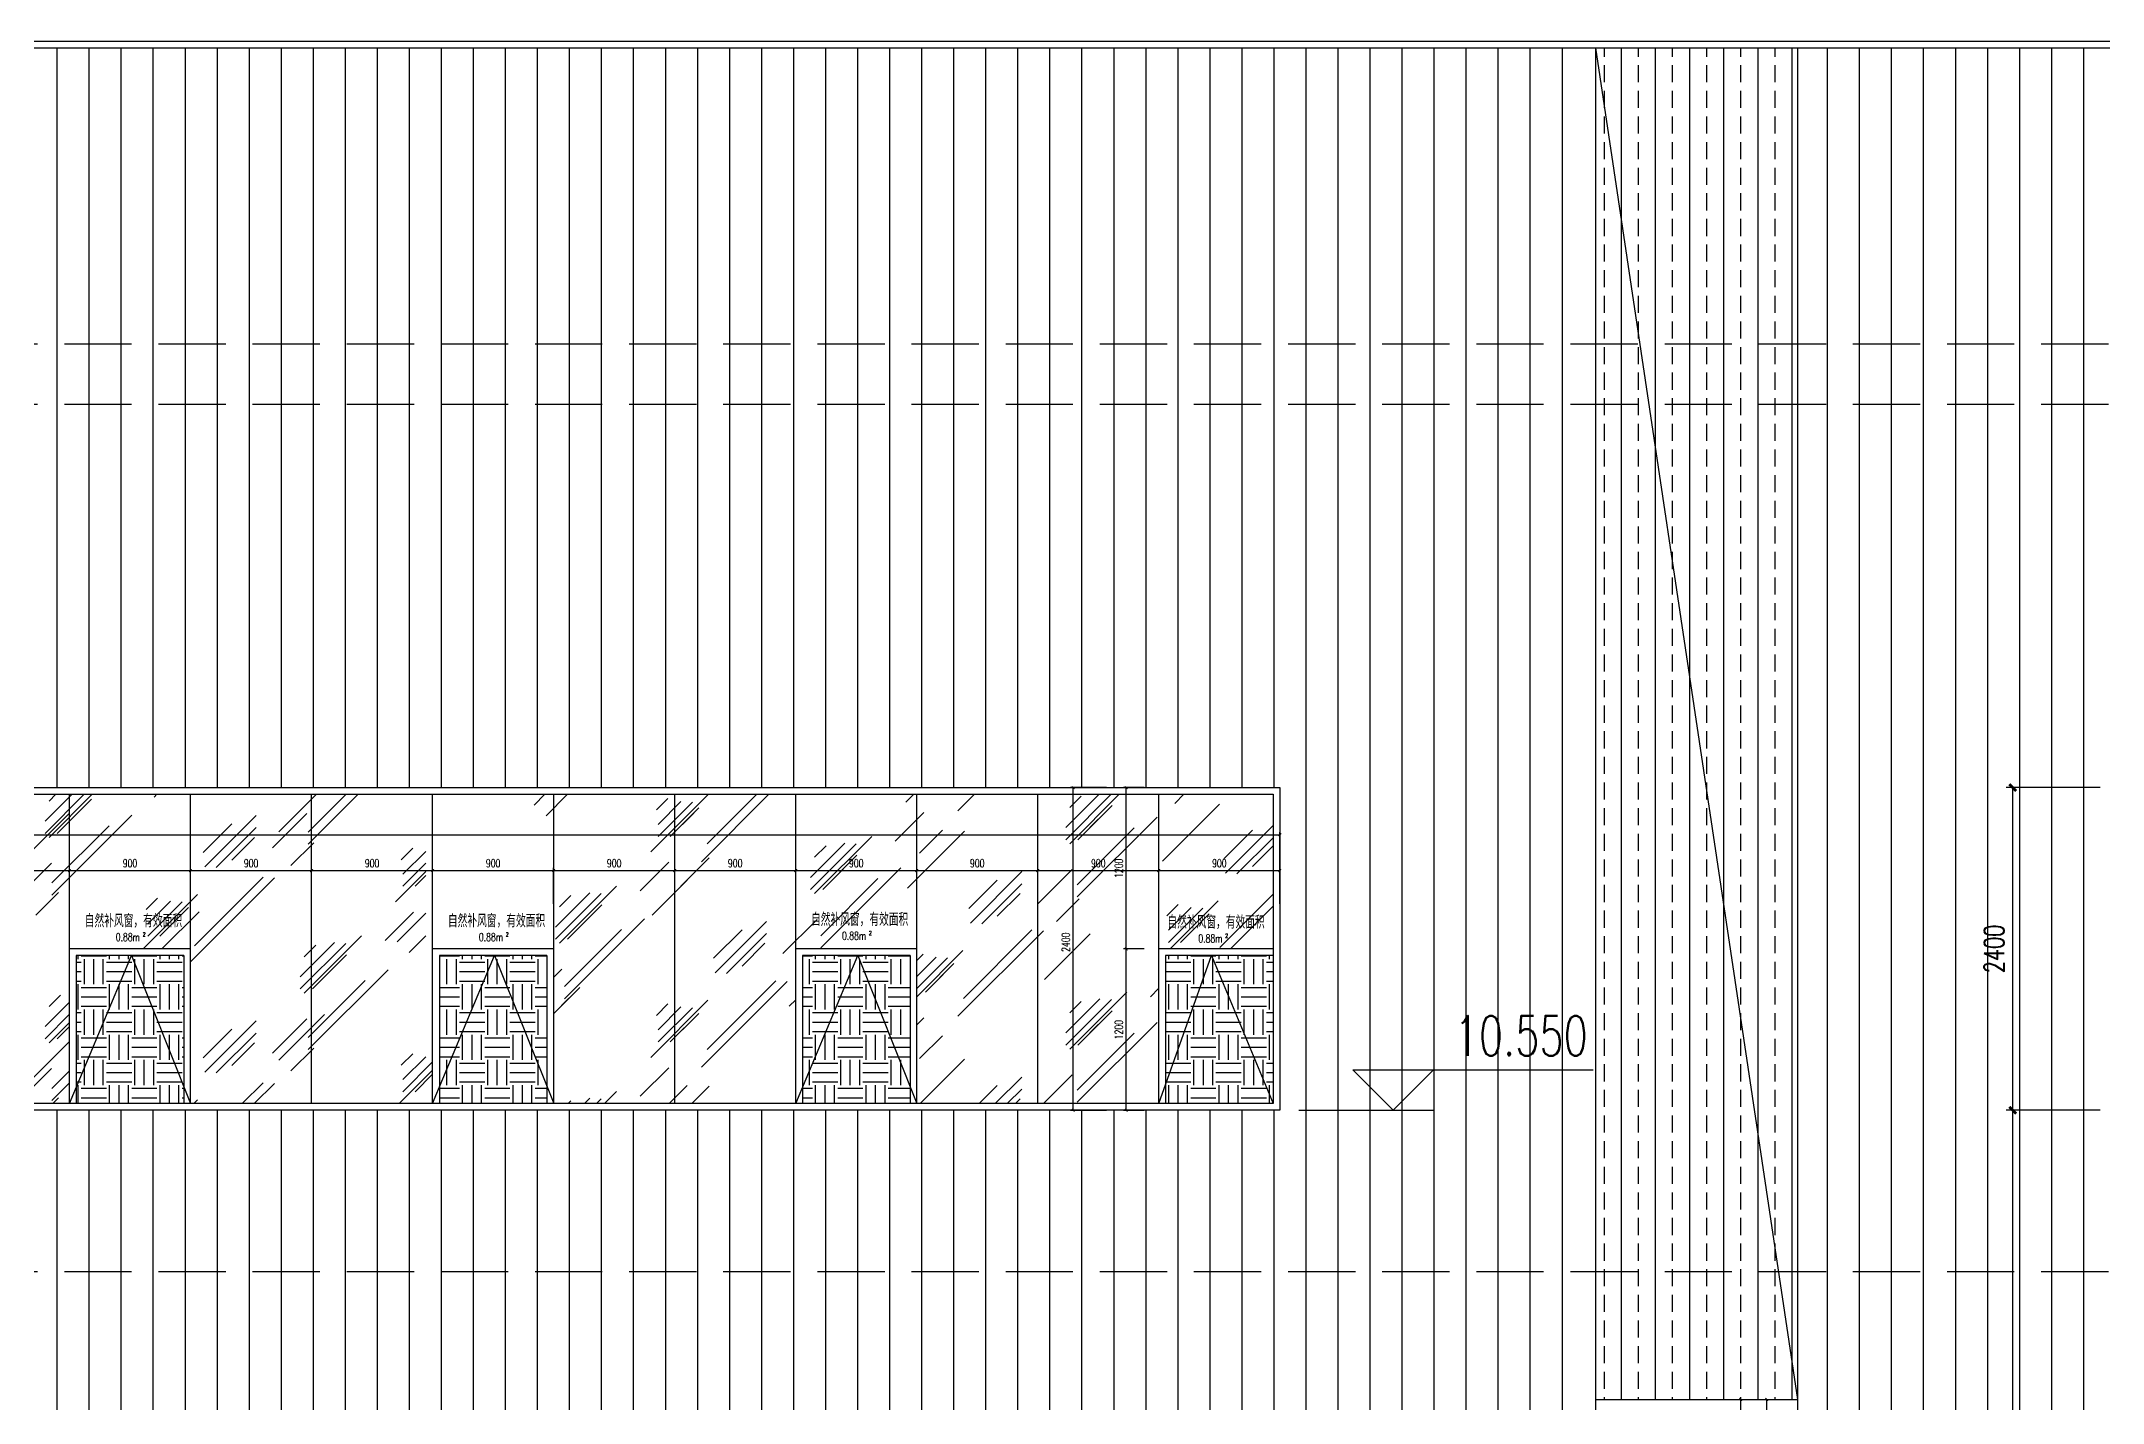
# Model space of a CAD drawing. Extents: x -2377130 to 293730, y -2 to 754590.
# Drawn here: x -117160 to -101831, y 525612 to 535737 of the extents above; entities that cross this region are included whole.
import ezdxf

# ---------------------------------------------------------------- set-up
doc = ezdxf.new("R2010")
doc.units = 0
doc.header["$LTSCALE"] = 1000
doc.header["$MEASUREMENT"] = 0
doc.linetypes.add('__DASH', pattern=[0.35, 0.25, -0.1])
doc.linetypes.add('DOTE', pattern=[2.42, 2, -0.2, 0.02, -0.2])
doc.layers.get('Defpoints').update_dxf_attribs({"color": 210})
for name, color, linetype in [('A-AXIS-DOTE', 14, 'DOTE'), ('A-AXIS-DP', 126, 'Continuous'), ('A-HATCH-2', 251, 'Continuous'), ('A-LIN-V', 9, 'Continuous'), ('A-WINDOW', 140, 'Continuous'), ('A-门窗表显示尺寸', 160, 'Continuous'), ('AS-WALL', 40, 'Continuous'), ('DIM_ELEV', 3, 'Continuous'), ('PUB_TEXT', 7, 'Continuous'), ('SPACE_HATCH', 8, 'Continuous'), ('参考线', 8, 'Continuous')]:
    doc.layers.add(name, color=color, linetype=linetype)
doc.layers.add('A-WALL-HATCH', color=8, linetype='Continuous', lineweight=13)
doc.layers.add('A-加建区域', color=47, linetype='Continuous', plot=False)
doc.styles.add('_TCH_DIM', font='SIMPLEX', dxfattribs={"bigfont": 'GBCBIG'})
doc.styles.add('_TCH_DIM_T3', font='SIMPLEX', dxfattribs={"width": 0.705882, "bigfont": 'GBCBIG'})
doc.styles.add('_TCH_SPACE', font='SIMPLEX', dxfattribs={"height": 5, "bigfont": 'GBCBIG'})
doc.styles.add('A-DIM_T3', font='SIMPLEX', dxfattribs={"width": 0.705882, "bigfont": 'GBCBIG'})
doc.dimstyles.new('_TCH_ARCH&&20', dxfattribs={"dimtxt": 59.5, "dimasz": 20, "dimexe": 20, "dimexo": 20, "dimgap": 25.25, "dimtad": 1, "dimdec": 0, "dimzin": 0, "dimdsep": 46, "dimtxsty": '_TCH_DIM_T3', "dimblk": 'ARCHTICK', "dimcen": 0.09, "dimclrt": 7, "dimazin": 2, "dimtfac": 1, "dimtdec": 0, "dimtix": 1, "dimtmove": 2, "dimatfit": 3, "dimfxl": 0, "dimtolj": 1, "dimtzin": 0, "dimarcsym": 0})
doc.dimstyles.new('A-DIM&&20', dxfattribs={"dimtxt": 59.5, "dimasz": 20, "dimexe": 20, "dimexo": 20, "dimgap": 25.25, "dimtad": 1, "dimdec": 0, "dimzin": 0, "dimdsep": 46, "dimtxsty": 'A-DIM_T3', "dimblk": 'ARCHTICK', "dimcen": 0.09, "dimclrt": 7, "dimazin": 2, "dimtfac": 1, "dimtdec": 0, "dimtix": 1, "dimtmove": 2, "dimatfit": 3, "dimfxl": 0, "dimtolj": 1, "dimtzin": 0, "dimarcsym": 0})
pattern_1 = [(0, (53949.73, -13501.94), (187.5, 187.5), [187.5, -187.5]), (0, (53949.73, -13431.63), (187.5, 187.5), [187.5, -187.5]), (0, (53949.73, -13361.31), (187.5, 187.5), [187.5, -187.5]), (90, (53973.17, -13337.88), (-187.5, 187.5), [187.5, -187.5]), (90, (54043.48, -13337.88), (-187.5, 187.5), [187.5, -187.5]), (90, (54113.8, -13337.88), (-187.5, 187.5), [187.5, -187.5])]

# ---------------------------------------------------------------- blocks, each defined once
blk = doc.blocks.new('_ArchTick')
at = {"color": 0, "linetype": 'ByBlock', "const_width": 0.4}
blk.add_lwpolyline([(-0.5, -0.5), (0.5, 0.5)], dxfattribs=at)
blk = doc.blocks.new('*D1319')
at = {"layer": 'A-门窗表显示尺寸', "color": 0, "lineweight": -2}
for p, q in [((-104673, 525637), (-104503, 525637)), ((-104523, 524537), (-104523, 525637)), ((-104673, 524537), (-104503, 524537))]:
    blk.add_line(p, q, dxfattribs=at)
at = {"layer": 'Defpoints', "color": 0}
for p in [(-104693, 525637), (-104523, 525637), (-104693, 524537)]:
    blk.add_point(p, dxfattribs=at)
at = {"layer": 'A-门窗表显示尺寸', "color": 0, "lineweight": -2, "xscale": 20, "yscale": 20, "zscale": 20}
for p, rotation in [((-104523, 525637), 90), ((-104523, 524537), 270)]:
    blk.add_blockref('_ArchTick', p, dxfattribs=dict(at, rotation=rotation))
at = {"layer": 'A-门窗表显示尺寸', "color": 7, "insert": (-104578, 525087), "char_height": 59.5, "attachment_point": 5, "rotation": 90, "style": '_TCH_DIM_T3'}
blk.add_mtext('\\A1;1100', dxfattribs=at)
blk = doc.blocks.new('*D1320')
at = {"layer": 'A-门窗表显示尺寸', "color": 0, "lineweight": -2}
for p, q in [((-104653, 525637), (-104309, 525637)), ((-104329, 517237), (-104329, 525637)), ((-104653, 517237), (-104309, 517237))]:
    blk.add_line(p, q, dxfattribs=at)
at = {"layer": 'Defpoints', "color": 0}
for p in [(-104673, 525637), (-104329, 525637), (-104673, 517237)]:
    blk.add_point(p, dxfattribs=at)
at = {"layer": 'A-门窗表显示尺寸', "color": 0, "lineweight": -2, "xscale": 20, "yscale": 20, "zscale": 20}
for p, rotation in [((-104329, 525637), 90), ((-104329, 517237), 270)]:
    blk.add_blockref('_ArchTick', p, dxfattribs=dict(at, rotation=rotation))
at = {"layer": 'A-门窗表显示尺寸', "color": 7, "insert": (-104384, 521437), "char_height": 59.5, "attachment_point": 5, "rotation": 90, "style": '_TCH_DIM_T3'}
blk.add_mtext('\\A1;8400', dxfattribs=at)
blk = doc.blocks.new('*D1451')
at = {"layer": 'A-门窗表显示尺寸', "color": 0, "lineweight": -2}
for p, q in [((-128850, 529589), (-128850, 529856)), ((-128850, 529836), (-107950, 529836)), ((-107950, 529589), (-107950, 529856))]:
    blk.add_line(p, q, dxfattribs=at)
at = {"layer": 'Defpoints', "color": 0}
for p in [(-107950, 529836), (-128850, 529569), (-107950, 529569)]:
    blk.add_point(p, dxfattribs=at)
at = {"layer": 'A-门窗表显示尺寸', "color": 0, "lineweight": -2, "xscale": 20, "yscale": 20, "zscale": 20, "rotation": 180}
blk.add_blockref('_ArchTick', (-128850, 529836), dxfattribs=at)
at = {"layer": 'A-门窗表显示尺寸', "color": 0, "lineweight": -2, "xscale": 20, "yscale": 20, "zscale": 20}
blk.add_blockref('_ArchTick', (-107950, 529836), dxfattribs=at)
at = {"layer": 'A-门窗表显示尺寸', "color": 7, "insert": (-118400, 529891), "char_height": 59.5, "attachment_point": 5, "style": 'A-DIM_T3'}
blk.add_mtext('\\A1;20900', dxfattribs=at)
blk = doc.blocks.new('*D1452')
at = {"layer": 'A-门窗表显示尺寸', "color": 0, "lineweight": -2}
for p, q in [((-108960, 528987), (-109113, 528987)), ((-109093, 527787), (-109093, 528987)), ((-108960, 527787), (-109113, 527787))]:
    blk.add_line(p, q, dxfattribs=at)
at = {"layer": 'Defpoints', "color": 0}
for p in [(-109093, 528987), (-108940, 528987), (-108940, 527787)]:
    blk.add_point(p, dxfattribs=at)
at = {"layer": 'A-门窗表显示尺寸', "color": 0, "lineweight": -2, "xscale": 20, "yscale": 20, "zscale": 20}
for p, rotation in [((-109093, 528987), 90), ((-109093, 527787), 270)]:
    blk.add_blockref('_ArchTick', p, dxfattribs=dict(at, rotation=rotation))
at = {"layer": 'A-门窗表显示尺寸', "color": 7, "insert": (-109148, 528387), "char_height": 59.5, "attachment_point": 5, "rotation": 90, "style": 'A-DIM_T3'}
blk.add_mtext('\\A1;1200', dxfattribs=at)
blk = doc.blocks.new('*D1453')
at = {"layer": 'A-门窗表显示尺寸', "color": 0, "lineweight": -2}
for p, q in [((-108960, 530187), (-109113, 530187)), ((-109093, 528987), (-109093, 530187)), ((-108960, 528987), (-109113, 528987))]:
    blk.add_line(p, q, dxfattribs=at)
at = {"layer": 'Defpoints', "color": 0}
for p in [(-109093, 530187), (-108940, 530187), (-108940, 528987)]:
    blk.add_point(p, dxfattribs=at)
at = {"layer": 'A-门窗表显示尺寸', "color": 0, "lineweight": -2, "xscale": 20, "yscale": 20, "zscale": 20}
for p, rotation in [((-109093, 530187), 90), ((-109093, 528987), 270)]:
    blk.add_blockref('_ArchTick', p, dxfattribs=dict(at, rotation=rotation))
at = {"layer": 'A-门窗表显示尺寸', "color": 7, "insert": (-109148, 529587), "char_height": 59.5, "attachment_point": 5, "rotation": 90, "style": 'A-DIM_T3'}
blk.add_mtext('\\A1;1200', dxfattribs=at)
blk = doc.blocks.new('*D1454')
at = {"layer": 'A-门窗表显示尺寸', "color": 0, "lineweight": -2}
for p, q in [((-108850, 529323), (-108850, 529590)), ((-108850, 529570), (-107950, 529570)), ((-107950, 529323), (-107950, 529590))]:
    blk.add_line(p, q, dxfattribs=at)
at = {"layer": 'Defpoints', "color": 0}
for p in [(-107950, 529570), (-108850, 529303), (-107950, 529303)]:
    blk.add_point(p, dxfattribs=at)
at = {"layer": 'A-门窗表显示尺寸', "color": 0, "lineweight": -2, "xscale": 20, "yscale": 20, "zscale": 20, "rotation": 180}
blk.add_blockref('_ArchTick', (-108850, 529570), dxfattribs=at)
at = {"layer": 'A-门窗表显示尺寸', "color": 0, "lineweight": -2, "xscale": 20, "yscale": 20, "zscale": 20}
blk.add_blockref('_ArchTick', (-107950, 529570), dxfattribs=at)
at = {"layer": 'A-门窗表显示尺寸', "color": 7, "insert": (-108400, 529625), "char_height": 59.5, "attachment_point": 5, "style": 'A-DIM_T3'}
blk.add_mtext('\\A1;900', dxfattribs=at)
blk = doc.blocks.new('*D1455')
at = {"layer": 'A-门窗表显示尺寸', "color": 0, "lineweight": -2}
for p, q in [((-109750, 529323), (-109750, 529590)), ((-109750, 529570), (-108850, 529570)), ((-108850, 529323), (-108850, 529590))]:
    blk.add_line(p, q, dxfattribs=at)
at = {"layer": 'Defpoints', "color": 0}
for p in [(-108850, 529570), (-109750, 529303), (-108850, 529303)]:
    blk.add_point(p, dxfattribs=at)
at = {"layer": 'A-门窗表显示尺寸', "color": 0, "lineweight": -2, "xscale": 20, "yscale": 20, "zscale": 20, "rotation": 180}
blk.add_blockref('_ArchTick', (-109750, 529570), dxfattribs=at)
at = {"layer": 'A-门窗表显示尺寸', "color": 0, "lineweight": -2, "xscale": 20, "yscale": 20, "zscale": 20}
blk.add_blockref('_ArchTick', (-108850, 529570), dxfattribs=at)
at = {"layer": 'A-门窗表显示尺寸', "color": 7, "insert": (-109300, 529625), "char_height": 59.5, "attachment_point": 5, "style": 'A-DIM_T3'}
blk.add_mtext('\\A1;900', dxfattribs=at)
blk = doc.blocks.new('*D1456')
at = {"layer": 'A-门窗表显示尺寸', "color": 0, "lineweight": -2}
for p, q in [((-110650, 529323), (-110650, 529590)), ((-110650, 529570), (-109750, 529570)), ((-109750, 529323), (-109750, 529590))]:
    blk.add_line(p, q, dxfattribs=at)
at = {"layer": 'Defpoints', "color": 0}
for p in [(-109750, 529570), (-110650, 529303), (-109750, 529303)]:
    blk.add_point(p, dxfattribs=at)
at = {"layer": 'A-门窗表显示尺寸', "color": 0, "lineweight": -2, "xscale": 20, "yscale": 20, "zscale": 20, "rotation": 180}
blk.add_blockref('_ArchTick', (-110650, 529570), dxfattribs=at)
at = {"layer": 'A-门窗表显示尺寸', "color": 0, "lineweight": -2, "xscale": 20, "yscale": 20, "zscale": 20}
blk.add_blockref('_ArchTick', (-109750, 529570), dxfattribs=at)
at = {"layer": 'A-门窗表显示尺寸', "color": 7, "insert": (-110200, 529625), "char_height": 59.5, "attachment_point": 5, "style": 'A-DIM_T3'}
blk.add_mtext('\\A1;900', dxfattribs=at)
blk = doc.blocks.new('*D1457')
at = {"layer": 'A-门窗表显示尺寸', "color": 0, "lineweight": -2}
for p, q in [((-111550, 529323), (-111550, 529590)), ((-111550, 529570), (-110650, 529570)), ((-110650, 529323), (-110650, 529590))]:
    blk.add_line(p, q, dxfattribs=at)
at = {"layer": 'Defpoints', "color": 0}
for p in [(-110650, 529570), (-111550, 529303), (-110650, 529303)]:
    blk.add_point(p, dxfattribs=at)
at = {"layer": 'A-门窗表显示尺寸', "color": 0, "lineweight": -2, "xscale": 20, "yscale": 20, "zscale": 20, "rotation": 180}
blk.add_blockref('_ArchTick', (-111550, 529570), dxfattribs=at)
at = {"layer": 'A-门窗表显示尺寸', "color": 0, "lineweight": -2, "xscale": 20, "yscale": 20, "zscale": 20}
blk.add_blockref('_ArchTick', (-110650, 529570), dxfattribs=at)
at = {"layer": 'A-门窗表显示尺寸', "color": 7, "insert": (-111100, 529625), "char_height": 59.5, "attachment_point": 5, "style": 'A-DIM_T3'}
blk.add_mtext('\\A1;900', dxfattribs=at)
blk = doc.blocks.new('*D1458')
at = {"layer": 'A-门窗表显示尺寸', "color": 0, "lineweight": -2}
for p, q in [((-112450, 529323), (-112450, 529590)), ((-112450, 529570), (-111550, 529570)), ((-111550, 529323), (-111550, 529590))]:
    blk.add_line(p, q, dxfattribs=at)
at = {"layer": 'Defpoints', "color": 0}
for p in [(-111550, 529570), (-112450, 529303), (-111550, 529303)]:
    blk.add_point(p, dxfattribs=at)
at = {"layer": 'A-门窗表显示尺寸', "color": 0, "lineweight": -2, "xscale": 20, "yscale": 20, "zscale": 20, "rotation": 180}
blk.add_blockref('_ArchTick', (-112450, 529570), dxfattribs=at)
at = {"layer": 'A-门窗表显示尺寸', "color": 0, "lineweight": -2, "xscale": 20, "yscale": 20, "zscale": 20}
blk.add_blockref('_ArchTick', (-111550, 529570), dxfattribs=at)
at = {"layer": 'A-门窗表显示尺寸', "color": 7, "insert": (-112000, 529625), "char_height": 59.5, "attachment_point": 5, "style": 'A-DIM_T3'}
blk.add_mtext('\\A1;900', dxfattribs=at)
blk = doc.blocks.new('*D1459')
at = {"layer": 'A-门窗表显示尺寸', "color": 0, "lineweight": -2}
for p, q in [((-113350, 529323), (-113350, 529590)), ((-113350, 529570), (-112450, 529570)), ((-112450, 529323), (-112450, 529590))]:
    blk.add_line(p, q, dxfattribs=at)
at = {"layer": 'Defpoints', "color": 0}
for p in [(-112450, 529570), (-113350, 529303), (-112450, 529303)]:
    blk.add_point(p, dxfattribs=at)
at = {"layer": 'A-门窗表显示尺寸', "color": 0, "lineweight": -2, "xscale": 20, "yscale": 20, "zscale": 20, "rotation": 180}
blk.add_blockref('_ArchTick', (-113350, 529570), dxfattribs=at)
at = {"layer": 'A-门窗表显示尺寸', "color": 0, "lineweight": -2, "xscale": 20, "yscale": 20, "zscale": 20}
blk.add_blockref('_ArchTick', (-112450, 529570), dxfattribs=at)
at = {"layer": 'A-门窗表显示尺寸', "color": 7, "insert": (-112900, 529625), "char_height": 59.5, "attachment_point": 5, "style": 'A-DIM_T3'}
blk.add_mtext('\\A1;900', dxfattribs=at)
blk = doc.blocks.new('*D1433')
at = {"layer": 'A-门窗表显示尺寸', "color": 0, "lineweight": -2}
for p, q in [((-114250, 529323), (-114250, 529590)), ((-114250, 529570), (-113350, 529570)), ((-113350, 529323), (-113350, 529590))]:
    blk.add_line(p, q, dxfattribs=at)
at = {"layer": 'Defpoints', "color": 0}
for p in [(-113350, 529570), (-114250, 529303), (-113350, 529303)]:
    blk.add_point(p, dxfattribs=at)
at = {"layer": 'A-门窗表显示尺寸', "color": 0, "lineweight": -2, "xscale": 20, "yscale": 20, "zscale": 20, "rotation": 180}
blk.add_blockref('_ArchTick', (-114250, 529570), dxfattribs=at)
at = {"layer": 'A-门窗表显示尺寸', "color": 0, "lineweight": -2, "xscale": 20, "yscale": 20, "zscale": 20}
blk.add_blockref('_ArchTick', (-113350, 529570), dxfattribs=at)
at = {"layer": 'A-门窗表显示尺寸', "color": 7, "insert": (-113800, 529625), "char_height": 59.5, "attachment_point": 5, "style": 'A-DIM_T3'}
blk.add_mtext('\\A1;900', dxfattribs=at)
blk = doc.blocks.new('*D1434')
at = {"layer": 'A-门窗表显示尺寸', "color": 0, "lineweight": -2}
for p, q in [((-115150, 529323), (-115150, 529590)), ((-115150, 529570), (-114250, 529570)), ((-114250, 529323), (-114250, 529590))]:
    blk.add_line(p, q, dxfattribs=at)
at = {"layer": 'Defpoints', "color": 0}
for p in [(-114250, 529570), (-115150, 529303), (-114250, 529303)]:
    blk.add_point(p, dxfattribs=at)
at = {"layer": 'A-门窗表显示尺寸', "color": 0, "lineweight": -2, "xscale": 20, "yscale": 20, "zscale": 20, "rotation": 180}
blk.add_blockref('_ArchTick', (-115150, 529570), dxfattribs=at)
at = {"layer": 'A-门窗表显示尺寸', "color": 0, "lineweight": -2, "xscale": 20, "yscale": 20, "zscale": 20}
blk.add_blockref('_ArchTick', (-114250, 529570), dxfattribs=at)
at = {"layer": 'A-门窗表显示尺寸', "color": 7, "insert": (-114700, 529625), "char_height": 59.5, "attachment_point": 5, "style": 'A-DIM_T3'}
blk.add_mtext('\\A1;900', dxfattribs=at)
blk = doc.blocks.new('*D1435')
at = {"layer": 'A-门窗表显示尺寸', "color": 0, "lineweight": -2}
for p, q in [((-116050, 529323), (-116050, 529590)), ((-116050, 529570), (-115150, 529570)), ((-115150, 529323), (-115150, 529590))]:
    blk.add_line(p, q, dxfattribs=at)
at = {"layer": 'Defpoints', "color": 0}
for p in [(-115150, 529570), (-116050, 529303), (-115150, 529303)]:
    blk.add_point(p, dxfattribs=at)
at = {"layer": 'A-门窗表显示尺寸', "color": 0, "lineweight": -2, "xscale": 20, "yscale": 20, "zscale": 20, "rotation": 180}
blk.add_blockref('_ArchTick', (-116050, 529570), dxfattribs=at)
at = {"layer": 'A-门窗表显示尺寸', "color": 0, "lineweight": -2, "xscale": 20, "yscale": 20, "zscale": 20}
blk.add_blockref('_ArchTick', (-115150, 529570), dxfattribs=at)
at = {"layer": 'A-门窗表显示尺寸', "color": 7, "insert": (-115600, 529625), "char_height": 59.5, "attachment_point": 5, "style": 'A-DIM_T3'}
blk.add_mtext('\\A1;900', dxfattribs=at)
blk = doc.blocks.new('*D1436')
at = {"layer": 'A-门窗表显示尺寸', "color": 0, "lineweight": -2}
for p, q in [((-116950, 529323), (-116950, 529590)), ((-116950, 529570), (-116050, 529570)), ((-116050, 529323), (-116050, 529590))]:
    blk.add_line(p, q, dxfattribs=at)
at = {"layer": 'Defpoints', "color": 0}
for p in [(-116050, 529570), (-116950, 529303), (-116050, 529303)]:
    blk.add_point(p, dxfattribs=at)
at = {"layer": 'A-门窗表显示尺寸', "color": 0, "lineweight": -2, "xscale": 20, "yscale": 20, "zscale": 20, "rotation": 180}
blk.add_blockref('_ArchTick', (-116950, 529570), dxfattribs=at)
at = {"layer": 'A-门窗表显示尺寸', "color": 0, "lineweight": -2, "xscale": 20, "yscale": 20, "zscale": 20}
blk.add_blockref('_ArchTick', (-116050, 529570), dxfattribs=at)
at = {"layer": 'A-门窗表显示尺寸', "color": 7, "insert": (-116500, 529625), "char_height": 59.5, "attachment_point": 5, "style": 'A-DIM_T3'}
blk.add_mtext('\\A1;900', dxfattribs=at)
blk = doc.blocks.new('*D1437')
at = {"layer": 'A-门窗表显示尺寸', "color": 0, "lineweight": -2}
for p, q in [((-117850, 529323), (-117850, 529590)), ((-117850, 529570), (-116950, 529570)), ((-116950, 529323), (-116950, 529590))]:
    blk.add_line(p, q, dxfattribs=at)
at = {"layer": 'Defpoints', "color": 0}
for p in [(-116950, 529570), (-117850, 529303), (-116950, 529303)]:
    blk.add_point(p, dxfattribs=at)
at = {"layer": 'A-门窗表显示尺寸', "color": 0, "lineweight": -2, "xscale": 20, "yscale": 20, "zscale": 20, "rotation": 180}
blk.add_blockref('_ArchTick', (-117850, 529570), dxfattribs=at)
at = {"layer": 'A-门窗表显示尺寸', "color": 0, "lineweight": -2, "xscale": 20, "yscale": 20, "zscale": 20}
blk.add_blockref('_ArchTick', (-116950, 529570), dxfattribs=at)
at = {"layer": 'A-门窗表显示尺寸', "color": 7, "insert": (-117400, 529625), "char_height": 59.5, "attachment_point": 5, "style": 'A-DIM_T3'}
blk.add_mtext('\\A1;900', dxfattribs=at)
blk = doc.blocks.new('*D1450')
at = {"layer": 'A-门窗表显示尺寸', "color": 0, "lineweight": -2}
for p, q in [((-109240, 530187), (-109507, 530187)), ((-109487, 527787), (-109487, 530187)), ((-109240, 527787), (-109507, 527787))]:
    blk.add_line(p, q, dxfattribs=at)
at = {"layer": 'Defpoints', "color": 0}
for p in [(-109487, 530187), (-109220, 530187), (-109220, 527787)]:
    blk.add_point(p, dxfattribs=at)
at = {"layer": 'A-门窗表显示尺寸', "color": 0, "lineweight": -2, "xscale": 20, "yscale": 20, "zscale": 20}
for p, rotation in [((-109487, 530187), 90), ((-109487, 527787), 270)]:
    blk.add_blockref('_ArchTick', p, dxfattribs=dict(at, rotation=rotation))
at = {"layer": 'A-门窗表显示尺寸', "color": 7, "insert": (-109542, 529037), "char_height": 59.5, "attachment_point": 5, "rotation": 90, "style": 'A-DIM_T3'}
blk.add_mtext('\\A1;2400', dxfattribs=at)

msp = doc.modelspace()

# ---------------------------------------------------------------- linework, layer by layer
at = {"layer": 'A-AXIS-DOTE', "color": 8, "linetype": '__DASH', "ltscale": 2}
for p, q in [((-252788.4, 535737.5), (-54309.8, 535737.5)), ((-252788.4, 533487.5), (-54309.8, 533487.5)), ((-252788.4, 533037.5), (-54309.8, 533037.5))]:
    msp.add_line(p, q, dxfattribs=at)
at = {"layer": 'A-AXIS-DP', "color": 8}
for p, q in [((-101849.3, 530187.5), (-102550, 530187.5)), ((-102500, 527787.5), (-102500, 530187.5)), ((-101849.3, 527787.5), (-102550, 527787.5)), ((-101849.3, 527787.5), (-102550, 527787.5)), ((-102500, 519637.5), (-102500, 527787.5))]:
    msp.add_line(p, q, dxfattribs=at)
at = {"layer": 'A-HATCH-2', "color": 8, "linetype": 'Continuous'}
for p, q in [((-117041.2, 519637.5), (-117041.2, 535687.5)), ((-116803.1, 519637.5), (-116803.1, 535687.5)), ((-116565, 519637.5), (-116565, 535687.5)), ((-116326.9, 519637.5), (-116326.9, 535687.5)), ((-116088.7, 519637.5), (-116088.7, 535687.5)), ((-115850.6, 519637.5), (-115850.6, 535687.5)), ((-115612.5, 519637.5), (-115612.5, 535687.5)), ((-115374.4, 519637.5), (-115374.4, 535687.5)), ((-115136.2, 519637.5), (-115136.2, 535687.5)), ((-114898.1, 519637.5), (-114898.1, 535687.5)), ((-114660, 519637.5), (-114660, 535687.5)), ((-114421.9, 519637.5), (-114421.9, 535687.5)), ((-114183.7, 519637.5), (-114183.7, 535687.5)), ((-113945.6, 519637.5), (-113945.6, 535687.5)), ((-113707.5, 519637.5), (-113707.5, 535687.5)), ((-113469.4, 519637.5), (-113469.4, 535687.5)), ((-113231.2, 519637.5), (-113231.2, 535687.5)), ((-112993.1, 519637.5), (-112993.1, 535687.5)), ((-112755, 519637.5), (-112755, 535687.5)), ((-112516.9, 519637.5), (-112516.9, 535687.5)), ((-112278.7, 519637.5), (-112278.7, 535687.5)), ((-112040.6, 519637.5), (-112040.6, 535687.5)), ((-111802.5, 519637.5), (-111802.5, 535687.5)), ((-111564.4, 519637.5), (-111564.4, 535687.5)), ((-111326.2, 519637.5), (-111326.2, 535687.5)), ((-111088.1, 519637.5), (-111088.1, 535687.5)), ((-110850, 519637.5), (-110850, 535687.5)), ((-110611.9, 519637.5), (-110611.9, 535687.5)), ((-110373.7, 519637.5), (-110373.7, 535687.5)), ((-110135.6, 519637.5), (-110135.6, 535687.5)), ((-109897.5, 519637.5), (-109897.5, 535687.5)), ((-109659.4, 519637.5), (-109659.4, 535687.5)), ((-109421.2, 519637.5), (-109421.2, 535687.5)), ((-109183.1, 519637.5), (-109183.1, 535687.5)), ((-108945, 519637.5), (-108945, 535687.5)), ((-108706.9, 519637.5), (-108706.9, 535687.5)), ((-108468.7, 519637.5), (-108468.7, 535687.5)), ((-108230.6, 519637.5), (-108230.6, 535687.5)), ((-107992.5, 519637.5), (-107992.5, 535687.5)), ((-107754.4, 517237.5), (-107754.4, 535687.5)), ((-107516.2, 517237.5), (-107516.2, 535687.5)), ((-107278.1, 517237.5), (-107278.1, 535687.5)), ((-107040, 517237.5), (-107040, 535687.5)), ((-106801.9, 517237.5), (-106801.9, 535687.5)), ((-106563.7, 517237.5), (-106563.7, 535687.5)), ((-106325.6, 517237.5), (-106325.6, 535687.5)), ((-106087.5, 517237.5), (-106087.5, 535687.5)), ((-105849.4, 517237.5), (-105849.4, 535687.5)), ((-105537, 535622.5), (-105537, 535687.5)), ((-105410, 525637.5), (-105410, 535687.5)), ((-105283, 535622.5), (-105283, 535687.5)), ((-105156, 525637.5), (-105156, 535687.5)), ((-105029, 535622.5), (-105029, 535687.5)), ((-104902, 525637.5), (-104902, 535687.5)), ((-104775, 535622.5), (-104775, 535687.5)), ((-104648, 525637.5), (-104648, 535687.5)), ((-104521, 535622.5), (-104521, 535687.5)), ((-104394, 525637.5), (-104394, 535687.5)), ((-104267, 535622.5), (-104267, 535687.5)), ((-104140, 525637.5), (-104140, 535687.5)), ((-103877, 517237.5), (-103877, 535687.5)), ((-103638.8, 517237.5), (-103638.8, 535687.5)), ((-103400.7, 517237.5), (-103400.7, 535687.5)), ((-103162.6, 517237.5), (-103162.6, 535687.5)), ((-102924.5, 517237.5), (-102924.5, 535687.5)), ((-102686.3, 517237.5), (-102686.3, 535687.5)), ((-102448.2, 517237.5), (-102448.2, 535687.5)), ((-102210.1, 517237.5), (-102210.1, 535687.5)), ((-101972, 517237.5), (-101972, 535687.5)), ((-105537, 535432), (-105537, 535559)), ((-105283, 535432), (-105283, 535559)), ((-105029, 535432), (-105029, 535559)), ((-104775, 535432), (-104775, 535559)), ((-104521, 535432), (-104521, 535559)), ((-104267, 535432), (-104267, 535559)), ((-105537, 535241.5), (-105537, 535368.5)), ((-105283, 535241.5), (-105283, 535368.5)), ((-105029, 535241.5), (-105029, 535368.5)), ((-104775, 535241.5), (-104775, 535368.5)), ((-104521, 535241.5), (-104521, 535368.5)), ((-104267, 535241.5), (-104267, 535368.5)), ((-105537, 535051), (-105537, 535178)), ((-105283, 535051), (-105283, 535178)), ((-105029, 535051), (-105029, 535178)), ((-104775, 535051), (-104775, 535178)), ((-104521, 535051), (-104521, 535178)), ((-104267, 535051), (-104267, 535178)), ((-105537, 534860.5), (-105537, 534987.5)), ((-105283, 534860.5), (-105283, 534987.5)), ((-105029, 534860.5), (-105029, 534987.5)), ((-104775, 534860.5), (-104775, 534987.5)), ((-104521, 534860.5), (-104521, 534987.5)), ((-104267, 534860.5), (-104267, 534987.5)), ((-105537, 534670), (-105537, 534797)), ((-105283, 534670), (-105283, 534797)), ((-105029, 534670), (-105029, 534797)), ((-104775, 534670), (-104775, 534797)), ((-104521, 534670), (-104521, 534797)), ((-104267, 534670), (-104267, 534797)), ((-105537, 534479.5), (-105537, 534606.5)), ((-105283, 534479.5), (-105283, 534606.5)), ((-105029, 534479.5), (-105029, 534606.5)), ((-104775, 534479.5), (-104775, 534606.5)), ((-104521, 534479.5), (-104521, 534606.5)), ((-104267, 534479.5), (-104267, 534606.5)), ((-105537, 534289), (-105537, 534416)), ((-105283, 534289), (-105283, 534416)), ((-105029, 534289), (-105029, 534416)), ((-104775, 534289), (-104775, 534416)), ((-104521, 534289), (-104521, 534416)), ((-104267, 534289), (-104267, 534416)), ((-105537, 534098.5), (-105537, 534225.5)), ((-105283, 534098.5), (-105283, 534225.5)), ((-105029, 534098.5), (-105029, 534225.5)), ((-104775, 534098.5), (-104775, 534225.5)), ((-104521, 534098.5), (-104521, 534225.5)), ((-104267, 534098.5), (-104267, 534225.5)), ((-105537, 533908), (-105537, 534035)), ((-105283, 533908), (-105283, 534035)), ((-105029, 533908), (-105029, 534035)), ((-104775, 533908), (-104775, 534035)), ((-104521, 533908), (-104521, 534035)), ((-104267, 533908), (-104267, 534035)), ((-105537, 533717.5), (-105537, 533844.5)), ((-105283, 533717.5), (-105283, 533844.5)), ((-105029, 533717.5), (-105029, 533844.5)), ((-104775, 533717.5), (-104775, 533844.5)), ((-104521, 533717.5), (-104521, 533844.5)), ((-104267, 533717.5), (-104267, 533844.5)), ((-105537, 533527), (-105537, 533654)), ((-105283, 533527), (-105283, 533654)), ((-105029, 533527), (-105029, 533654)), ((-104775, 533527), (-104775, 533654)), ((-104521, 533527), (-104521, 533654)), ((-104267, 533527), (-104267, 533654)), ((-105537, 533336.5), (-105537, 533463.5)), ((-105283, 533336.5), (-105283, 533463.5)), ((-105029, 533336.5), (-105029, 533463.5)), ((-104775, 533336.5), (-104775, 533463.5)), ((-104521, 533336.5), (-104521, 533463.5)), ((-104267, 533336.5), (-104267, 533463.5)), ((-105537, 533146), (-105537, 533273)), ((-105283, 533146), (-105283, 533273)), ((-105029, 533146), (-105029, 533273)), ((-104775, 533146), (-104775, 533273)), ((-104521, 533146), (-104521, 533273)), ((-104267, 533146), (-104267, 533273)), ((-105537, 532955.5), (-105537, 533082.5)), ((-105283, 532955.5), (-105283, 533082.5)), ((-105029, 532955.5), (-105029, 533082.5)), ((-104775, 532955.5), (-104775, 533082.5)), ((-104521, 532955.5), (-104521, 533082.5)), ((-104267, 532955.5), (-104267, 533082.5)), ((-105537, 532765), (-105537, 532892)), ((-105283, 532765), (-105283, 532892)), ((-105029, 532765), (-105029, 532892)), ((-104775, 532765), (-104775, 532892)), ((-104521, 532765), (-104521, 532892)), ((-104267, 532765), (-104267, 532892)), ((-105537, 532574.5), (-105537, 532701.5)), ((-105283, 532574.5), (-105283, 532701.5)), ((-105029, 532574.5), (-105029, 532701.5)), ((-104775, 532574.5), (-104775, 532701.5)), ((-104521, 532574.5), (-104521, 532701.5)), ((-104267, 532574.5), (-104267, 532701.5)), ((-105537, 532384), (-105537, 532511)), ((-105283, 532384), (-105283, 532511)), ((-105029, 532384), (-105029, 532511)), ((-104775, 532384), (-104775, 532511)), ((-104521, 532384), (-104521, 532511)), ((-104267, 532384), (-104267, 532511)), ((-105537, 532193.5), (-105537, 532320.5)), ((-105283, 532193.5), (-105283, 532320.5)), ((-105029, 532193.5), (-105029, 532320.5)), ((-104775, 532193.5), (-104775, 532320.5)), ((-104521, 532193.5), (-104521, 532320.5)), ((-104267, 532193.5), (-104267, 532320.5)), ((-105537, 532003), (-105537, 532130)), ((-105283, 532003), (-105283, 532130)), ((-105029, 532003), (-105029, 532130)), ((-104775, 532003), (-104775, 532130)), ((-104521, 532003), (-104521, 532130)), ((-104267, 532003), (-104267, 532130)), ((-105537, 531812.5), (-105537, 531939.5)), ((-105283, 531812.5), (-105283, 531939.5)), ((-105029, 531812.5), (-105029, 531939.5)), ((-104775, 531812.5), (-104775, 531939.5)), ((-104521, 531812.5), (-104521, 531939.5)), ((-104267, 531812.5), (-104267, 531939.5)), ((-105537, 531622), (-105537, 531749)), ((-105283, 531622), (-105283, 531749)), ((-105029, 531622), (-105029, 531749)), ((-104775, 531622), (-104775, 531749)), ((-104521, 531622), (-104521, 531749)), ((-104267, 531622), (-104267, 531749)), ((-105537, 531431.5), (-105537, 531558.5)), ((-105283, 531431.5), (-105283, 531558.5)), ((-105029, 531431.5), (-105029, 531558.5)), ((-104775, 531431.5), (-104775, 531558.5)), ((-104521, 531431.5), (-104521, 531558.5)), ((-104267, 531431.5), (-104267, 531558.5)), ((-105537, 531241), (-105537, 531368)), ((-105283, 531241), (-105283, 531368)), ((-105029, 531241), (-105029, 531368)), ((-104775, 531241), (-104775, 531368)), ((-104521, 531241), (-104521, 531368)), ((-104267, 531241), (-104267, 531368)), ((-105537, 531050.5), (-105537, 531177.5)), ((-105283, 531050.5), (-105283, 531177.5)), ((-105029, 531050.5), (-105029, 531177.5)), ((-104775, 531050.5), (-104775, 531177.5)), ((-104521, 531050.5), (-104521, 531177.5)), ((-104267, 531050.5), (-104267, 531177.5)), ((-105537, 530860), (-105537, 530987)), ((-105283, 530860), (-105283, 530987)), ((-105029, 530860), (-105029, 530987)), ((-104775, 530860), (-104775, 530987)), ((-104521, 530860), (-104521, 530987)), ((-104267, 530860), (-104267, 530987)), ((-105537, 530669.5), (-105537, 530796.5)), ((-105283, 530669.5), (-105283, 530796.5)), ((-105029, 530669.5), (-105029, 530796.5)), ((-104775, 530669.5), (-104775, 530796.5)), ((-104521, 530669.5), (-104521, 530796.5)), ((-104267, 530669.5), (-104267, 530796.5)), ((-105537, 530479), (-105537, 530606)), ((-105283, 530479), (-105283, 530606)), ((-105029, 530479), (-105029, 530606)), ((-104775, 530479), (-104775, 530606)), ((-104521, 530479), (-104521, 530606)), ((-104267, 530479), (-104267, 530606)), ((-105537, 530288.5), (-105537, 530415.5)), ((-105283, 530288.5), (-105283, 530415.5)), ((-105029, 530288.5), (-105029, 530415.5)), ((-104775, 530288.5), (-104775, 530415.5)), ((-104521, 530288.5), (-104521, 530415.5)), ((-104267, 530288.5), (-104267, 530415.5)), ((-105537, 530098), (-105537, 530225)), ((-105283, 530098), (-105283, 530225)), ((-105029, 530098), (-105029, 530225)), ((-104775, 530098), (-104775, 530225)), ((-104521, 530098), (-104521, 530225)), ((-104267, 530098), (-104267, 530225)), ((-105537, 529907.5), (-105537, 530034.5)), ((-105283, 529907.5), (-105283, 530034.5)), ((-105029, 529907.5), (-105029, 530034.5)), ((-104775, 529907.5), (-104775, 530034.5)), ((-104521, 529907.5), (-104521, 530034.5)), ((-104267, 529907.5), (-104267, 530034.5)), ((-105537, 529717), (-105537, 529844)), ((-105283, 529717), (-105283, 529844)), ((-105029, 529717), (-105029, 529844)), ((-104775, 529717), (-104775, 529844)), ((-104521, 529717), (-104521, 529844)), ((-104267, 529717), (-104267, 529844)), ((-105537, 529526.5), (-105537, 529653.5)), ((-105283, 529526.5), (-105283, 529653.5)), ((-105029, 529526.5), (-105029, 529653.5)), ((-104775, 529526.5), (-104775, 529653.5)), ((-104521, 529526.5), (-104521, 529653.5)), ((-104267, 529526.5), (-104267, 529653.5)), ((-105537, 529336), (-105537, 529463)), ((-105283, 529336), (-105283, 529463)), ((-105029, 529336), (-105029, 529463)), ((-104775, 529336), (-104775, 529463)), ((-104521, 529336), (-104521, 529463)), ((-104267, 529336), (-104267, 529463)), ((-105537, 529145.5), (-105537, 529272.5)), ((-105283, 529145.5), (-105283, 529272.5)), ((-105029, 529145.5), (-105029, 529272.5)), ((-104775, 529145.5), (-104775, 529272.5)), ((-104521, 529145.5), (-104521, 529272.5)), ((-104267, 529145.5), (-104267, 529272.5)), ((-105537, 528955), (-105537, 529082)), ((-105283, 528955), (-105283, 529082)), ((-105029, 528955), (-105029, 529082)), ((-104775, 528955), (-104775, 529082)), ((-104521, 528955), (-104521, 529082)), ((-104267, 528955), (-104267, 529082)), ((-105537, 528764.5), (-105537, 528891.5)), ((-105283, 528764.5), (-105283, 528891.5)), ((-105029, 528764.5), (-105029, 528891.5)), ((-104775, 528764.5), (-104775, 528891.5)), ((-104521, 528764.5), (-104521, 528891.5)), ((-104267, 528764.5), (-104267, 528891.5)), ((-105537, 528574), (-105537, 528701)), ((-105283, 528574), (-105283, 528701)), ((-105029, 528574), (-105029, 528701)), ((-104775, 528574), (-104775, 528701)), ((-104521, 528574), (-104521, 528701)), ((-104267, 528574), (-104267, 528701)), ((-105537, 528383.5), (-105537, 528510.5)), ((-105283, 528383.5), (-105283, 528510.5)), ((-105029, 528383.5), (-105029, 528510.5)), ((-104775, 528383.5), (-104775, 528510.5)), ((-104521, 528383.5), (-104521, 528510.5)), ((-104267, 528383.5), (-104267, 528510.5)), ((-105537, 528193), (-105537, 528320)), ((-105283, 528193), (-105283, 528320)), ((-105029, 528193), (-105029, 528320)), ((-104775, 528193), (-104775, 528320)), ((-104521, 528193), (-104521, 528320)), ((-104267, 528193), (-104267, 528320)), ((-105537, 528002.5), (-105537, 528129.5)), ((-105283, 528002.5), (-105283, 528129.5)), ((-105029, 528002.5), (-105029, 528129.5)), ((-104775, 528002.5), (-104775, 528129.5)), ((-104521, 528002.5), (-104521, 528129.5)), ((-104267, 528002.5), (-104267, 528129.5)), ((-105537, 527812), (-105537, 527939)), ((-105283, 527812), (-105283, 527939)), ((-105029, 527812), (-105029, 527939)), ((-104775, 527812), (-104775, 527939)), ((-104521, 527812), (-104521, 527939)), ((-104267, 527812), (-104267, 527939)), ((-105537, 527621.5), (-105537, 527748.5)), ((-105283, 527621.5), (-105283, 527748.5)), ((-105029, 527621.5), (-105029, 527748.5)), ((-104775, 527621.5), (-104775, 527748.5)), ((-104521, 527621.5), (-104521, 527748.5)), ((-104267, 527621.5), (-104267, 527748.5)), ((-105537, 527431), (-105537, 527558)), ((-105283, 527431), (-105283, 527558)), ((-105029, 527431), (-105029, 527558)), ((-104775, 527431), (-104775, 527558)), ((-104521, 527431), (-104521, 527558)), ((-104267, 527431), (-104267, 527558)), ((-105537, 527240.5), (-105537, 527367.5)), ((-105283, 527240.5), (-105283, 527367.5)), ((-105029, 527240.5), (-105029, 527367.5)), ((-104775, 527240.5), (-104775, 527367.5)), ((-104521, 527240.5), (-104521, 527367.5)), ((-104267, 527240.5), (-104267, 527367.5)), ((-105537, 527050), (-105537, 527177)), ((-105283, 527050), (-105283, 527177)), ((-105029, 527050), (-105029, 527177)), ((-104775, 527050), (-104775, 527177)), ((-104521, 527050), (-104521, 527177)), ((-104267, 527050), (-104267, 527177)), ((-105537, 526859.5), (-105537, 526986.5)), ((-105283, 526859.5), (-105283, 526986.5)), ((-105029, 526859.5), (-105029, 526986.5)), ((-104775, 526859.5), (-104775, 526986.5)), ((-104521, 526859.5), (-104521, 526986.5)), ((-104267, 526859.5), (-104267, 526986.5)), ((-105537, 526669), (-105537, 526796)), ((-105283, 526669), (-105283, 526796)), ((-105029, 526669), (-105029, 526796)), ((-104775, 526669), (-104775, 526796)), ((-104521, 526669), (-104521, 526796)), ((-104267, 526669), (-104267, 526796)), ((-105537, 526478.5), (-105537, 526605.5)), ((-105283, 526478.5), (-105283, 526605.5)), ((-105029, 526478.5), (-105029, 526605.5)), ((-104775, 526478.5), (-104775, 526605.5)), ((-104521, 526478.5), (-104521, 526605.5)), ((-104267, 526478.5), (-104267, 526605.5)), ((-105537, 526288), (-105537, 526415)), ((-105283, 526288), (-105283, 526415)), ((-105029, 526288), (-105029, 526415)), ((-104775, 526288), (-104775, 526415)), ((-104521, 526288), (-104521, 526415)), ((-104267, 526288), (-104267, 526415)), ((-105537, 526097.5), (-105537, 526224.5)), ((-105283, 526097.5), (-105283, 526224.5)), ((-105029, 526097.5), (-105029, 526224.5)), ((-104775, 526097.5), (-104775, 526224.5)), ((-104521, 526097.5), (-104521, 526224.5)), ((-104267, 526097.5), (-104267, 526224.5)), ((-105537, 525907), (-105537, 526034)), ((-105283, 525907), (-105283, 526034)), ((-105029, 525907), (-105029, 526034)), ((-104775, 525907), (-104775, 526034)), ((-104521, 525907), (-104521, 526034)), ((-104267, 525907), (-104267, 526034)), ((-105537, 525716.5), (-105537, 525843.5)), ((-105283, 525716.5), (-105283, 525843.5)), ((-105029, 525716.5), (-105029, 525843.5)), ((-104775, 525716.5), (-104775, 525843.5)), ((-104521, 525716.5), (-104521, 525843.5)), ((-104267, 525716.5), (-104267, 525843.5)), ((-105537, 525637.5), (-105537, 525653)), ((-105283, 525637.5), (-105283, 525653)), ((-105029, 525637.5), (-105029, 525653)), ((-104775, 525637.5), (-104775, 525653)), ((-104521, 525637.5), (-104521, 525653)), ((-104267, 525637.5), (-104267, 525653))]:
    msp.add_line(p, q, dxfattribs=at)
at = {"layer": 'A-LIN-V', "color": 8}
for p, q in [((-246199.3, 535737.5), (-60499.3, 535737.5)), ((-246199.3, 535687.5), (-60499.3, 535687.5)), ((-105599.3, 525637.5), (-105599.3, 535687.5)), ((-104099.3, 525637.5), (-104099.3, 535687.5)), ((-105599.3, 525637.5), (-104099.3, 525637.5))]:
    msp.add_line(p, q, dxfattribs=at)
at = {"layer": 'A-WINDOW', "color": 8}
for p, q in [((-105599.3, 520117.5), (-105599.3, 525637.5)), ((-105599.3, 525637.5), (-104099.3, 525637.5)), ((-104099.3, 520117.5), (-104099.3, 525637.5))]:
    msp.add_line(p, q, dxfattribs=at)
at = {"layer": 'A-加建区域', "color": 8, "linetype": '__DASH', "ltscale": 2}
msp.add_line((-252788.4, 526587.5), (-54309.8, 526587.5), dxfattribs=at)
at = {"layer": 'AS-WALL', "color": 8}
msp.add_line((-104099.3, 525637.5), (-105599.3, 535687.5), dxfattribs=at)
at = {"layer": 'DIM_ELEV', "color": 8}
for p, q in [((-107108, 527787.5), (-107408, 528087.5)), ((-107408, 528087.5), (-105620, 528087.5)), ((-107108, 527787.5), (-106808, 528087.5)), ((-107808, 527787.5), (-106808, 527787.5))]:
    msp.add_line(p, q, dxfattribs=at)

# ---------------------------------------------------------------- block references
at = {"layer": 'A-AXIS-DP', "color": 8, "xscale": 50, "yscale": 50, "zscale": 50}
for p, rotation in [((-102500, 530187.5), 90), ((-102500, 527787.5), 90), ((-102500, 527787.5), 270)]:
    msp.add_blockref('_ArchTick', p, dxfattribs=dict(at, rotation=rotation))

# ---------------------------------------------------------------- texts
at = {"layer": 'A-AXIS-DP', "color": 8, "insert": (-102637.5, 528987.5), "char_height": 148.75, "attachment_point": 5, "rotation": 90, "style": '_TCH_DIM_T3'}
msp.add_mtext('\\A1;2400', dxfattribs=at)
at = {"layer": 'PUB_TEXT', "color": 8, "style": '_TCH_DIM', "width": 0.705882}
msp.add_text('10.550', height=297.5, dxfattribs=at).set_placement((-106650, 528192.5))

# ---------------------------------------------------------------- dimensions: what is measured, and where the dimension line sits
at = {"layer": 'A-门窗表显示尺寸', "color": 8}
for p1, p2, distance, picture, middle in [((-104693.3, 524537.5), (-104693.3, 525637.5), -170, '*D1319', (-104578.3, 525087.5)), ((-104673.3, 517237.5), (-104673.3, 525637.5), -344.3, '*D1320', (-104383.9, 521437.5))]:
    dim = msp.add_aligned_dim(p1=p1, p2=p2, distance=distance, dimstyle='_TCH_ARCH&&20', dxfattribs=at)
    dim.commit()
    dim.dimension.update_dxf_attribs({"geometry": picture, "text_midpoint": middle})

# ---------------------------------------------------------------- next in the draw order: wipeouts: each hides what was drawn before it
at = {"color": 8}
msp.add_wipeout([(-128849.6, 527787.5), (-107949.6, 527787.5), (-107949.6, 530187.5), (-128849.6, 530187.5)], dxfattribs=at).dxf.layer = '参考线'

# ---------------------------------------------------------------- next in the draw order: hatches: boundary and pattern name
at = {"layer": 'A-WALL-HATCH'}
h = msp.add_hatch(dxfattribs=at)
h.set_pattern_fill('玻璃2', color=8, scale=100, angle=180)
h.set_pattern_definition([(45, (1277462.1, 10610), (0, 1527.35065), [600, -360, 600, -360, 240, -523.2816]), (45, (1277432.1, 10640), (0, 1527.35065), [480, -600, 360, -360, 420, -463.2816]), (45, (1277432.1, 10730), (0, 1527.35065), [360, -720, 240, -360, 540, -463.2816]), (45, (1277522.1, 10640), (0, 1527.35065), [360, -720, 300, -1303.2815]), (45, (1277612.1, 10730), (0, 1527.35065), [180, -900, 120, -1483.2815]), (45, (1277462.1, 10880), (0, 1527.35065), [120, -900, 120, -480, 300, -763.2816]), (45, (1278002.1, 10790), (0, 1527.35065), [600, -900, 720, -475.2816]), (45, (1278002.1, 10700), (0, 1527.35065), [840, -600, 900, -355.2816]), (45, (1278152.1, 10820), (0, -1697.0563), [600, -840, 480, -763.2816]), (45, (1278062.1, 11000), (0, 1527.35065), [300, -1200, 360, -823.2816]), (45, (1278242.1, 10910), (0, 1527.35065), [240, -1200, 240, -1003.2815])])
h.paths.add_polyline_path([(-123449.6, 527837.5), (-123449.6, 528987.5), (-123299.6, 528987.5), (-123299.6, 530137.5), (-128799.6, 530137.5), (-128799.6, 528987.5), (-127949.6, 528987.5), (-127949.6, 527837.5), (-126149.6, 527837.5), (-126149.6, 528987.5), (-125249.6, 528987.5), (-125249.6, 527837.5)])
h.paths.add_polyline_path([(-114249.6, 527837.5), (-114249.6, 528987.5), (-114299.6, 528987.5), (-114299.6, 530137.5), (-117999.6, 530137.5), (-117999.6, 528987.5), (-118799.6, 528987.5), (-118799.6, 530137.5), (-122499.6, 530137.5), (-122499.6, 528987.5), (-122549.6, 528987.5), (-122549.6, 527837.5), (-120749.6, 527837.5), (-120749.6, 528987.5), (-119849.6, 528987.5), (-119849.6, 527837.5), (-116949.6, 527837.5), (-116949.6, 528987.5), (-116049.6, 528987.5), (-116049.6, 527837.5)])
h.paths.add_polyline_path([(-108849.6, 527837.5), (-108849.6, 528987.5), (-107999.6, 528987.5), (-107999.6, 530137.5), (-113499.6, 530137.5), (-113499.6, 528987.5), (-113349.6, 528987.5), (-113349.6, 527837.5), (-111549.6, 527837.5), (-111549.6, 528987.5), (-110649.6, 528987.5), (-110649.6, 527837.5)])
at = {"layer": 'SPACE_HATCH'}
h = msp.add_hatch(dxfattribs=at)
h.set_pattern_fill('土壤', color=8, scale=50, style=0)
h.set_pattern_definition(pattern_1)
h.paths.add_polyline_path([(-116099.6, 528937.5), (-116899.6, 528937.5), (-116899.6, 527837.5), (-116099.6, 527837.5)])
h = msp.add_hatch(dxfattribs=at)
h.set_pattern_fill('土壤', color=8, scale=50, style=0)
h.set_pattern_definition(pattern_1)
h.paths.add_polyline_path([(-113399.6, 528937.5), (-114199.6, 528937.5), (-114199.6, 527837.5), (-113399.6, 527837.5)])
h = msp.add_hatch(dxfattribs=at)
h.set_pattern_fill('土壤', color=8, scale=50, style=0)
h.set_pattern_definition(pattern_1)
h.paths.add_polyline_path([(-110699.6, 528937.5), (-111499.6, 528937.5), (-111499.6, 527837.5), (-110699.6, 527837.5)])
h = msp.add_hatch(dxfattribs=at)
h.set_pattern_fill('土壤', color=8, scale=50, style=0)
h.set_pattern_definition(pattern_1)
h.paths.add_polyline_path([(-107999.6, 528937.5), (-108799.6, 528937.5), (-108799.6, 527837.5), (-107999.6, 527837.5)])

# ---------------------------------------------------------------- next in the draw order: linework, layer by layer
at = {"layer": 'A-WINDOW', "color": 8}
for p, q in [((-116949.6, 527837.5), (-116949.6, 530137.5)), ((-116049.6, 527837.5), (-116049.6, 530137.5)), ((-115149.6, 527837.5), (-115149.6, 530137.5)), ((-114249.6, 527837.5), (-114249.6, 530137.5)), ((-113349.6, 527837.5), (-113349.6, 530137.5)), ((-112449.6, 527837.5), (-112449.6, 530137.5)), ((-111549.6, 527837.5), (-111549.6, 530137.5)), ((-110649.6, 527837.5), (-110649.6, 530137.5)), ((-109749.6, 527837.5), (-109749.6, 530137.5)), ((-108849.6, 527837.5), (-108849.6, 530137.5)), ((-116049.6, 528987.5), (-116949.6, 528987.5)), ((-116899.6, 528937.5), (-116899.6, 527837.5)), ((-116099.6, 528937.5), (-116899.6, 528937.5)), ((-116099.6, 528937.5), (-116099.6, 527837.5)), ((-113349.6, 528987.5), (-114249.6, 528987.5)), ((-114199.6, 528937.5), (-114199.6, 527837.5)), ((-113399.6, 528937.5), (-114199.6, 528937.5)), ((-113399.6, 528937.5), (-113399.6, 527837.5)), ((-110649.6, 528987.5), (-111549.6, 528987.5)), ((-110699.6, 528937.5), (-111499.6, 528937.5)), ((-111499.6, 528937.5), (-111499.6, 527837.5)), ((-110699.6, 528937.5), (-110699.6, 527837.5)), ((-107999.6, 528987.5), (-108849.6, 528987.5)), ((-107999.6, 528937.5), (-108799.6, 528937.5)), ((-108799.6, 528937.5), (-108799.6, 527837.5))]:
    msp.add_line(p, q, dxfattribs=at)
for points in [[(-107949.6, 527787.5), (-128849.6, 527787.5), (-128849.6, 530187.5), (-107949.6, 530187.5)], [(-107999.6, 527837.5), (-128799.6, 527837.5), (-128799.6, 530137.5), (-107999.6, 530137.5)]]:
    msp.add_lwpolyline(points, close=True, dxfattribs=at)
for points in [[(-116949.6, 527837.5), (-116488.9, 528937.5), (-116049.6, 527837.5)], [(-114249.6, 527837.5), (-113788.9, 528937.5), (-113349.6, 527837.5)], [(-111549.6, 527837.5), (-111088.9, 528937.5), (-110649.6, 527837.5)], [(-108849.6, 527837.5), (-108458.9, 528937.5), (-107999.6, 527837.5)]]:
    msp.add_lwpolyline(points, dxfattribs=at)

# ---------------------------------------------------------------- next in the draw order: texts
at = {"layer": 'A-加建区域', "color": 8, "style": '_TCH_SPACE'}
for p in [(-116836.4, 529148.1), (-114136.4, 529148.1), (-111436.4, 529158.1), (-108786.4, 529138.1)]:
    msp.add_text('自然补风窗，有效面积', height=96.45, dxfattribs=at).set_placement(p)
at = {"layer": 'A-加建区域', "color": 8, "style": '_TCH_SPACE', "width": 0.705882}
for s, height, p in [('0.88m', 59.5, (-116606.2, 529045.7)), ('2', 29.8, (-116406.2, 529080.7)), ('0.88m', 59.5, (-113906.2, 529045.7)), ('2', 29.8, (-113706.2, 529080.7)), ('0.88m', 59.5, (-111206.2, 529055.7)), ('2', 29.8, (-111006.2, 529090.7)), ('0.88m', 59.5, (-108556.2, 529035.7)), ('2', 29.8, (-108356.2, 529070.7))]:
    msp.add_text(s, height=height, dxfattribs=at).set_placement(p)

# ---------------------------------------------------------------- next in the draw order: dimensions: what is measured, and where the dimension line sits
at = {"layer": 'A-门窗表显示尺寸', "color": 8}
dim = msp.add_linear_dim(base=(-109487, 530187.5), p1=(-109219.6, 527787.5), p2=(-109219.6, 530187.5), angle=90, dimstyle='A-DIM&&20', dxfattribs=at)
dim.commit()
dim.dimension.update_dxf_attribs({"geometry": '*D1450', "text_midpoint": (-109542, 529037.5), "dimtype": 161})
for p1, p2, distance, picture, middle in [((-108939.6, 528987.5), (-108939.6, 530187.5), 153.7, '*D1453', (-109148.3, 529587.5)), ((-128849.6, 529568.7), (-107949.6, 529568.7), 267.5, '*D1451', (-118399.6, 529891.1)), ((-117849.6, 529302.5), (-116949.6, 529302.5), 267.5, '*D1437', (-117399.6, 529625)), ((-116949.6, 529302.5), (-116049.6, 529302.5), 267.5, '*D1436', (-116499.6, 529625)), ((-116049.6, 529302.5), (-115149.6, 529302.5), 267.5, '*D1435', (-115599.6, 529625)), ((-115149.6, 529302.5), (-114249.6, 529302.5), 267.5, '*D1434', (-114699.6, 529625)), ((-114249.6, 529302.5), (-113349.6, 529302.5), 267.5, '*D1433', (-113799.6, 529625)), ((-113349.6, 529302.5), (-112449.6, 529302.5), 267.5, '*D1459', (-112899.6, 529625)), ((-112449.6, 529302.5), (-111549.6, 529302.5), 267.5, '*D1458', (-111999.6, 529625)), ((-111549.6, 529302.5), (-110649.6, 529302.5), 267.5, '*D1457', (-111099.6, 529625)), ((-110649.6, 529302.5), (-109749.6, 529302.5), 267.5, '*D1456', (-110199.6, 529625)), ((-109749.6, 529302.5), (-108849.6, 529302.5), 267.5, '*D1455', (-109299.6, 529625)), ((-108849.6, 529302.5), (-107949.6, 529302.5), 267.5, '*D1454', (-108399.6, 529625)), ((-108939.6, 527787.5), (-108939.6, 528987.5), 153.7, '*D1452', (-109148.3, 528387.5))]:
    dim = msp.add_aligned_dim(p1=p1, p2=p2, distance=distance, dimstyle='A-DIM&&20', dxfattribs=at)
    dim.commit()
    dim.dimension.update_dxf_attribs({"geometry": picture, "text_midpoint": middle})

doc.saveas('drawing.dxf')
